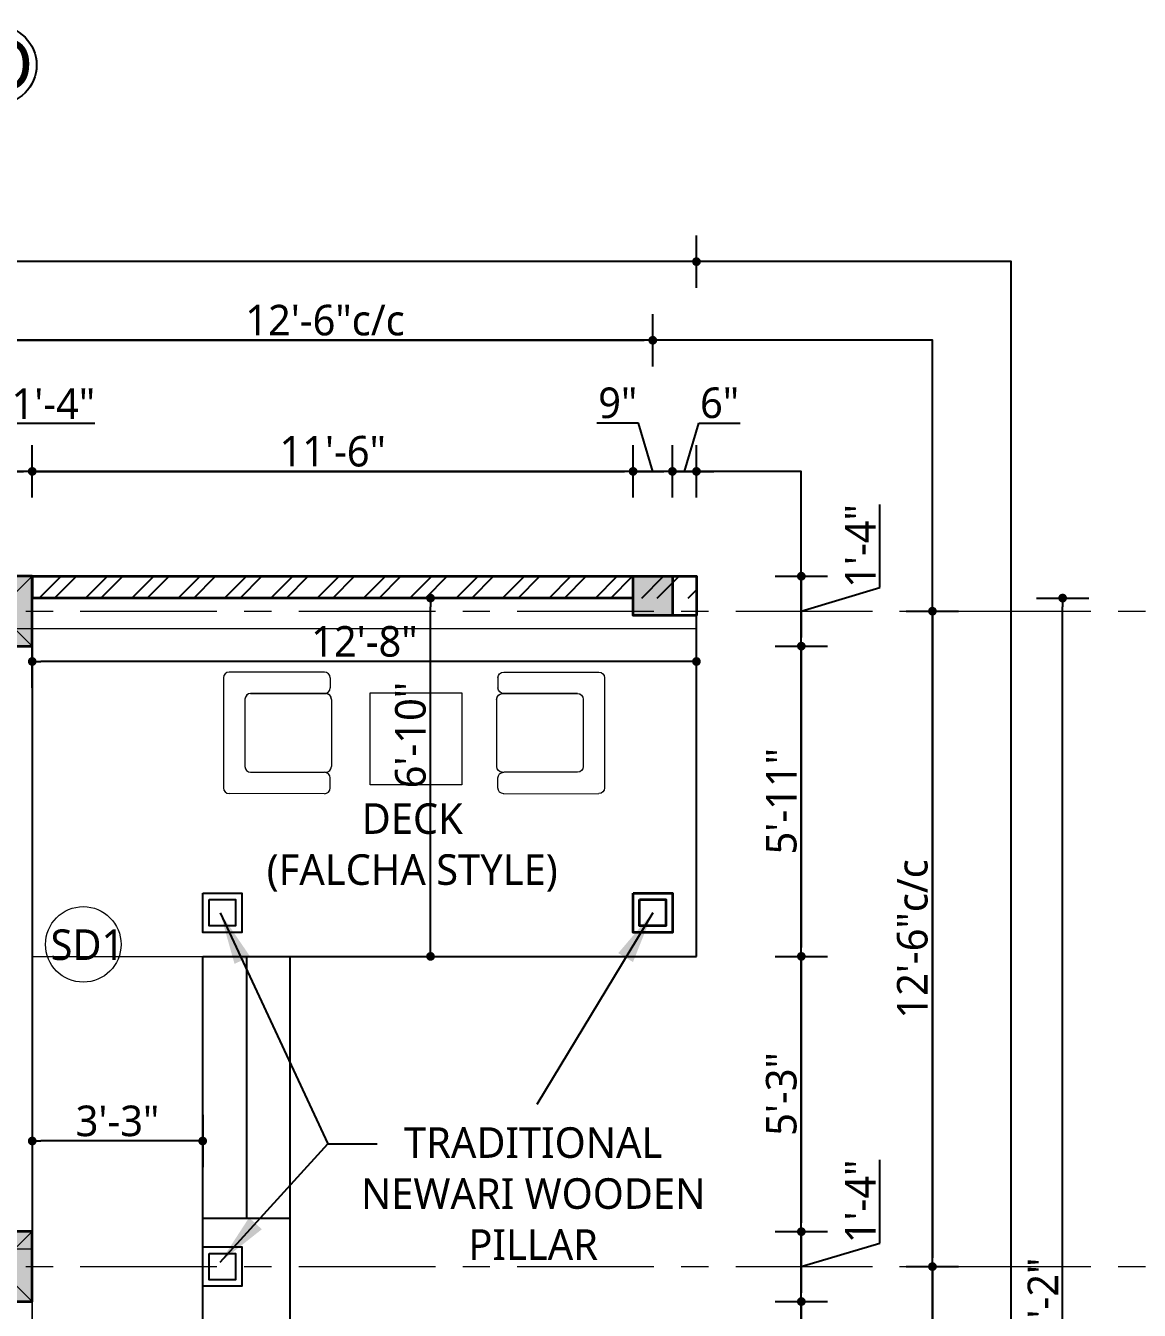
# Model space of a CAD drawing. Header units: inches. Extents: x 17146 to 31738, y -8920 to -2452.
# Drawn here: x 21599.4 to 21854.2, y -5189.5 to -4895.5 of the extents above; entities that cross this region are included whole.
import ezdxf

# ---------------------------------------------------------------- set-up
doc = ezdxf.new("R2010")
doc.units = ezdxf.units.IN
doc.header["$LTSCALE"] = 25
doc.header["$MEASUREMENT"] = 0
doc.header["$PDMODE"] = 3
doc.linetypes.add('CENTER', pattern=[2, 1.25, -0.25, 0.25, -0.25])
doc.layers.get('Defpoints').update_dxf_attribs({"color": 251})
for name, color, linetype in [('A-HATCH', 7, 'Continuous'), ('Text-external', 7, 'Continuous'), ('Text-internal', 7, 'Continuous')]:
    doc.layers.add(name, color=color, linetype=linetype)
for name, color, linetype, lineweight in [('A_Grid Name', 216, 'Continuous', 5), ('Center line', 252, 'CENTER', 20), ('Column', 130, 'Continuous', 35), ('Dim-external', 151, 'Continuous', 9), ('Dim-internal', 150, 'Continuous', 9), ('Furniture', 125, 'Continuous', 20), ('Hatch', 253, 'Continuous', 13), ('Stairs', 134, 'Continuous', 25), ('text window', 212, 'Continuous', 20), ('Wall-Section', 6, 'Continuous', 35)]:
    doc.layers.add(name, color=color, linetype=linetype, lineweight=lineweight)
doc.styles.add('caption 1in-8ft', font='trebuc.ttf', dxfattribs={"height": 12})
doc.styles.add('int text 1in-8ft', font='trebuc.ttf', dxfattribs={"height": 7})
doc.dimstyles.new('dim 1in-8ft', dxfattribs={"dimtxt": 7, "dimasz": 2, "dimexe": 6, "dimexo": 6, "dimgap": 1, "dimtad": 1, "dimdec": 0, "dimzin": 0, "dimdsep": 46, "dimlunit": 4, "dimtxsty": 'int text 1in-8ft', "dimblk": 'DOT', "dimcen": 4, "dimdle": 6, "dimclrt": 7, "dimadec": 0, "dimazin": 0, "dimtfac": 1, "dimtdec": 0, "dimtofl": 0, "dimtmove": 0, "dimatfit": 3, "dimfxl": 6, "dimfxlon": 1, "dimtolj": 1, "dimtzin": 0, "dimarcsym": 0})
doc.dimstyles.new('dim 1in-8ft c-c', dxfattribs={"dimtxt": 7, "dimasz": 2, "dimexe": 6, "dimexo": 6, "dimgap": 1, "dimtad": 1, "dimdec": 0, "dimzin": 0, "dimdsep": 46, "dimlunit": 4, "dimtxsty": 'int text 1in-8ft', "dimblk": 'DOT', "dimcen": 4, "dimdle": 6, "dimclrt": 7, "dimadec": 0, "dimazin": 0, "dimtfac": 1, "dimtdec": 0, "dimtofl": 0, "dimtmove": 0, "dimatfit": 3, "dimfxl": 6, "dimfxlon": 1, "dimtolj": 1, "dimtzin": 0, "dimarcsym": 0})

# ---------------------------------------------------------------- blocks, each defined once
blk = doc.blocks.new('col')
at = {"layer": 'Hatch'}
h = blk.add_hatch(color=256, dxfattribs=at)
h.dxf.hatch_style = 1
h.paths.add_polyline_path([(-8, -8), (8, -8), (8, 8), (-8, 8)])
at = {"layer": 'Column'}
blk.add_lwpolyline([(-8, -8), (8, -8), (8, 8), (-8, 8)], close=True, dxfattribs=at)
at = {"layer": 'Dim-external'}
for p, q in [((-8, 8), (8, -8)), ((8, 8), (-8, -8))]:
    blk.add_line(p, q, dxfattribs=at)
blk = doc.blocks.new('gridd')
at = {"layer": 'Dim-external'}
for p in [(507, 0), (507, -150)]:
    blk.add_blockref('col', p, dxfattribs=at)
blk = doc.blocks.new('sofa_1seater')
for p, q in [((15.4, 0.01), (-15.4, -0.01)), ((-17, -28.25), (-17, -1.61)), ((17, -28.22), (17, -1.59)), ((9.4, -6.01), (-9.4, -6.01)), ((-11, -7.61), (-11, -28.25)), ((11, -7.56), (11, -28.61)), ((11, -7.59), (11, -28.59)), ((11, -28.59), (11, -7.59)), ((-15.4, -29.85), (-12.6, -29.85)), ((9.4, -30.21), (-9.4, -30.21)), ((15.4, -29.82), (12.6, -29.82))]:
    blk.add_line(p, q)
for centre, major_axis, start_param, end_param in [((15.4, -1.59), (-1.13, 1.13), 3.926991, 5.497787), ((-15.4, -1.61), (1.13, 1.13), 0.785398, 2.356194), ((-9.4, -7.61), (1.13, 1.13), 0.785398, 2.356194), ((9.4, -7.59), (-1.13, 1.13), 3.926991, 5.497787), ((9.4, -7.59), (-1.13, 1.13), 3.926991, 5.497787), ((9.4, -7.61), (-1.13, 1.13), 3.926991, 5.497787), ((-15.4, -28.25), (-1.13, 1.13), 0.785398, 2.356194), ((-12.6, -28.25), (1.13, 1.13), 3.926991, 5.497787), ((-9.4, -28.61), (-1.13, 1.13), 0.785398, 2.356194), ((9.4, -28.59), (1.13, 1.13), 3.926991, 5.497787), ((9.4, -28.59), (1.13, 1.13), 3.926991, 5.497787), ((9.4, -28.61), (1.13, 1.13), 3.926991, 5.497787), ((12.6, -28.22), (-1.13, 1.13), 0.785398, 2.356194), ((15.4, -28.22), (1.13, 1.13), 3.926991, 5.497787)]:
    blk.add_ellipse(centre, major_axis=major_axis, ratio=1, start_param=start_param, end_param=end_param)
blk = doc.blocks.new('grid')
at = {"layer": 'Center line'}
for p, q in [((-175, -1), (774, -1)), ((-175, -151), (774, -151))]:
    blk.add_line(p, q, dxfattribs=at)
at = {"layer": 'Text-external'}
blk.add_circle((506, 124), 9, dxfattribs=at)
at = {"layer": 'Text-external', "insert": (502.85, 130.08), "char_height": 12, "width": 130.1671, "attachment_point": 1, "style": 'caption 1in-8ft'}
blk.add_mtext('D', dxfattribs=at)
blk = doc.blocks.new('_Dot')
at = {"color": 0, "linetype": 'ByBlock', "lineweight": -2}
blk.add_line((-0.5, 0), (-1, 0), dxfattribs=at)
at = {"color": 0, "linetype": 'ByBlock', "const_width": 0.5}
blk.add_lwpolyline([(-0.25, 0, 1), (0.25, 0, 1)], format="xyb", close=True, dxfattribs=at)
blk = doc.blocks.new('*D116')
at = {"layer": 'Defpoints', "color": 0, "transparency": 16777216}
for p in [(21600.87, -4997.48), (21584.87, -5021.48), (21600.87, -5021.48)]:
    blk.add_point(p, dxfattribs=at)
at = {"layer": 'Dim-external', "color": 0, "lineweight": -2, "transparency": 16777216}
for p, q in [((21592.87, -4997.48), (21596.17, -4986.48)), ((21596.17, -4986.48), (21615.2, -4986.48)), ((21584.87, -5003.48), (21584.87, -4991.48)), ((21600.87, -5003.48), (21600.87, -4991.48)), ((21586.87, -4997.48), (21598.87, -4997.48))]:
    blk.add_line(p, q, dxfattribs=at)
at = {"layer": 'Dim-external', "color": 0, "lineweight": -2, "transparency": 16777216, "xscale": 2, "yscale": 2, "zscale": 2, "rotation": 180}
blk.add_blockref('_Dot', (21584.87, -4997.48), dxfattribs=at)
at = {"layer": 'Dim-external', "color": 0, "lineweight": -2, "transparency": 16777216, "xscale": 2, "yscale": 2, "zscale": 2}
blk.add_blockref('_Dot', (21600.87, -4997.48), dxfattribs=at)
at = {"layer": 'Dim-external', "color": 7, "transparency": 16777216, "insert": (21605.69, -4981.98), "char_height": 7, "attachment_point": 5, "style": 'int text 1in-8ft'}
blk.add_mtext('\\A1;1\'-4"', dxfattribs=at)
blk = doc.blocks.new('*D117')
at = {"layer": 'Defpoints', "color": 0, "transparency": 16777216}
for p in [(21738.37, -4997.48), (21600.87, -5021.48), (21738.37, -5021.48)]:
    blk.add_point(p, dxfattribs=at)
at = {"layer": 'Dim-external', "color": 0, "lineweight": -2, "transparency": 16777216}
for p, q in [((21600.87, -5003.48), (21600.87, -4991.48)), ((21738.37, -5003.48), (21738.37, -4991.48)), ((21602.87, -4997.48), (21736.37, -4997.48))]:
    blk.add_line(p, q, dxfattribs=at)
at = {"layer": 'Dim-external', "color": 0, "lineweight": -2, "transparency": 16777216, "xscale": 2, "yscale": 2, "zscale": 2, "rotation": 180}
blk.add_blockref('_Dot', (21600.87, -4997.48), dxfattribs=at)
at = {"layer": 'Dim-external', "color": 0, "lineweight": -2, "transparency": 16777216, "xscale": 2, "yscale": 2, "zscale": 2}
blk.add_blockref('_Dot', (21738.37, -4997.48), dxfattribs=at)
at = {"layer": 'Dim-external', "color": 7, "transparency": 16777216, "insert": (21669.62, -4992.91), "char_height": 7, "attachment_point": 5, "style": 'int text 1in-8ft'}
blk.add_mtext('\\A1;11\'-6"', dxfattribs=at)
blk = doc.blocks.new('*D118')
at = {"layer": 'Defpoints', "color": 0, "transparency": 16777216}
for p in [(21747.37, -4997.48), (21738.37, -5021.48), (21747.37, -5021.48)]:
    blk.add_point(p, dxfattribs=at)
at = {"layer": 'Dim-external', "color": 0, "lineweight": -2, "transparency": 16777216}
for p, q in [((21739.59, -4986.41), (21730.11, -4986.41)), ((21742.87, -4997.48), (21739.59, -4986.41)), ((21738.37, -5003.48), (21738.37, -4991.48)), ((21747.37, -5003.48), (21747.37, -4991.48)), ((21740.37, -4997.48), (21745.37, -4997.48))]:
    blk.add_line(p, q, dxfattribs=at)
at = {"layer": 'Dim-external', "color": 0, "lineweight": -2, "transparency": 16777216, "xscale": 2, "yscale": 2, "zscale": 2, "rotation": 180}
blk.add_blockref('_Dot', (21738.37, -4997.48), dxfattribs=at)
at = {"layer": 'Dim-external', "color": 0, "lineweight": -2, "transparency": 16777216, "xscale": 2, "yscale": 2, "zscale": 2}
blk.add_blockref('_Dot', (21747.37, -4997.48), dxfattribs=at)
at = {"layer": 'Dim-external', "color": 7, "transparency": 16777216, "insert": (21734.85, -4981.83), "char_height": 7, "attachment_point": 5, "style": 'int text 1in-8ft'}
blk.add_mtext('\\A1;9"', dxfattribs=at)
blk = doc.blocks.new('*D119')
at = {"layer": 'Defpoints', "color": 0, "transparency": 16777216}
for p in [(21752.87, -4997.48), (21747.37, -5021.48), (21752.87, -5021.48)]:
    blk.add_point(p, dxfattribs=at)
at = {"layer": 'Dim-external', "color": 0, "lineweight": -2, "transparency": 16777216}
for p, q in [((21750.12, -4997.48), (21753.44, -4986.41)), ((21753.44, -4986.41), (21762.87, -4986.41)), ((21747.37, -5003.48), (21747.37, -4991.48)), ((21752.87, -5003.48), (21752.87, -4991.48)), ((21745.37, -4997.48), (21743.37, -4997.48)), ((21747.37, -4997.48), (21752.87, -4997.48)), ((21754.87, -4997.48), (21756.87, -4997.48))]:
    blk.add_line(p, q, dxfattribs=at)
at = {"layer": 'Dim-external', "color": 0, "lineweight": -2, "transparency": 16777216, "xscale": 2, "yscale": 2, "zscale": 2}
blk.add_blockref('_Dot', (21747.37, -4997.48), dxfattribs=at)
at = {"layer": 'Dim-external', "color": 0, "lineweight": -2, "transparency": 16777216, "xscale": 2, "yscale": 2, "zscale": 2, "rotation": 180}
blk.add_blockref('_Dot', (21752.87, -4997.48), dxfattribs=at)
at = {"layer": 'Dim-external', "color": 7, "transparency": 16777216, "insert": (21758.16, -4981.83), "char_height": 7, "attachment_point": 5, "style": 'int text 1in-8ft'}
blk.add_mtext('\\A1;6"', dxfattribs=at)
blk = doc.blocks.new('*D121')
at = {"layer": 'Defpoints', "color": 0, "transparency": 16777216}
for p in [(21049.87, -4949.48), (21049.87, -5021.48), (21752.87, -5021.48)]:
    blk.add_point(p, dxfattribs=at)
at = {"layer": 'Dim-external', "color": 0, "lineweight": -2, "transparency": 16777216}
for p, q in [((21049.87, -4955.48), (21049.87, -4943.48)), ((21752.87, -4955.48), (21752.87, -4943.48)), ((21750.87, -4949.48), (21051.87, -4949.48))]:
    blk.add_line(p, q, dxfattribs=at)
at = {"layer": 'Dim-external', "color": 0, "lineweight": -2, "transparency": 16777216, "xscale": 2, "yscale": 2, "zscale": 2, "rotation": 180}
blk.add_blockref('_Dot', (21049.87, -4949.48), dxfattribs=at)
at = {"layer": 'Dim-external', "color": 0, "lineweight": -2, "transparency": 16777216, "xscale": 2, "yscale": 2, "zscale": 2}
blk.add_blockref('_Dot', (21752.87, -4949.48), dxfattribs=at)
at = {"layer": 'Dim-external', "color": 7, "transparency": 16777216, "insert": (21401.37, -4944.92), "char_height": 7, "attachment_point": 5, "style": 'int text 1in-8ft'}
blk.add_mtext('\\A1;58\'-7"', dxfattribs=at)
blk = doc.blocks.new('*D146')
at = {"layer": 'Defpoints', "color": 0, "transparency": 16777216}
for p in [(21752.87, -5021.48), (21600.87, -5037.48), (21776.87, -5037.48)]:
    blk.add_point(p, dxfattribs=at)
at = {"layer": 'Dim-external', "color": 0, "lineweight": -2, "transparency": 16777216}
for p, q in [((21794.87, -5024.08), (21794.87, -5005.05)), ((21770.87, -5021.48), (21782.87, -5021.48)), ((21776.87, -5023.48), (21776.87, -5035.48)), ((21776.87, -5029.48), (21794.87, -5024.08)), ((21770.87, -5037.48), (21782.87, -5037.48))]:
    blk.add_line(p, q, dxfattribs=at)
at = {"layer": 'Dim-external', "color": 0, "lineweight": -2, "transparency": 16777216, "xscale": 2, "yscale": 2, "zscale": 2}
for p, rotation in [((21776.87, -5021.48), 90), ((21776.87, -5037.48), 270)]:
    blk.add_blockref('_Dot', p, dxfattribs=dict(at, rotation=rotation))
at = {"layer": 'Dim-external', "color": 7, "transparency": 16777216, "insert": (21790.37, -5014.56), "char_height": 7, "attachment_point": 5, "rotation": 90, "style": 'int text 1in-8ft'}
blk.add_mtext('\\A1;1\'-4"', dxfattribs=at)
blk = doc.blocks.new('*D147')
at = {"layer": 'Defpoints', "color": 0, "transparency": 16777216}
for p in [(21600.87, -5037.48), (21752.87, -5108.48), (21776.87, -5108.48)]:
    blk.add_point(p, dxfattribs=at)
at = {"layer": 'Dim-external', "color": 0, "lineweight": -2, "transparency": 16777216}
for p, q in [((21770.87, -5037.48), (21782.87, -5037.48)), ((21776.87, -5039.48), (21776.87, -5106.48)), ((21770.87, -5108.48), (21782.87, -5108.48))]:
    blk.add_line(p, q, dxfattribs=at)
at = {"layer": 'Dim-external', "color": 0, "lineweight": -2, "transparency": 16777216, "xscale": 2, "yscale": 2, "zscale": 2}
for p, rotation in [((21776.87, -5037.48), 90), ((21776.87, -5108.48), 270)]:
    blk.add_blockref('_Dot', p, dxfattribs=dict(at, rotation=rotation))
at = {"layer": 'Dim-external', "color": 7, "transparency": 16777216, "insert": (21772.32, -5072.98), "char_height": 7, "attachment_point": 5, "rotation": 90, "style": 'int text 1in-8ft'}
blk.add_mtext('\\A1;5\'-11"', dxfattribs=at)
blk = doc.blocks.new('*D148')
at = {"layer": 'Defpoints', "color": 0, "transparency": 16777216}
for p in [(21752.87, -5108.48), (21600.87, -5171.48), (21776.87, -5171.48)]:
    blk.add_point(p, dxfattribs=at)
at = {"layer": 'Dim-external', "color": 0, "lineweight": -2, "transparency": 16777216}
for p, q in [((21770.87, -5108.48), (21782.87, -5108.48)), ((21776.87, -5110.48), (21776.87, -5169.48)), ((21770.87, -5171.48), (21782.87, -5171.48))]:
    blk.add_line(p, q, dxfattribs=at)
at = {"layer": 'Dim-external', "color": 0, "lineweight": -2, "transparency": 16777216, "xscale": 2, "yscale": 2, "zscale": 2}
for p, rotation in [((21776.87, -5108.48), 90), ((21776.87, -5171.48), 270)]:
    blk.add_blockref('_Dot', p, dxfattribs=dict(at, rotation=rotation))
at = {"layer": 'Dim-external', "color": 7, "transparency": 16777216, "insert": (21772.31, -5139.98), "char_height": 7, "attachment_point": 5, "rotation": 90, "style": 'int text 1in-8ft'}
blk.add_mtext('\\A1;5\'-3"', dxfattribs=at)
blk = doc.blocks.new('*D149')
at = {"layer": 'Defpoints', "color": 0, "transparency": 16777216}
for p in [(21600.87, -5171.48), (21600.87, -5187.48), (21776.87, -5187.48)]:
    blk.add_point(p, dxfattribs=at)
at = {"layer": 'Dim-external', "color": 0, "lineweight": -2, "transparency": 16777216}
for p, q in [((21794.87, -5174.08), (21794.87, -5155.05)), ((21770.87, -5171.48), (21782.87, -5171.48)), ((21776.87, -5173.48), (21776.87, -5185.48)), ((21776.87, -5179.48), (21794.87, -5174.08)), ((21770.87, -5187.48), (21782.87, -5187.48))]:
    blk.add_line(p, q, dxfattribs=at)
at = {"layer": 'Dim-external', "color": 0, "lineweight": -2, "transparency": 16777216, "xscale": 2, "yscale": 2, "zscale": 2}
for p, rotation in [((21776.87, -5171.48), 90), ((21776.87, -5187.48), 270)]:
    blk.add_blockref('_Dot', p, dxfattribs=dict(at, rotation=rotation))
at = {"layer": 'Dim-external', "color": 7, "transparency": 16777216, "insert": (21790.37, -5164.56), "char_height": 7, "attachment_point": 5, "rotation": 90, "style": 'int text 1in-8ft'}
blk.add_mtext('\\A1;1\'-4"', dxfattribs=at)
blk = doc.blocks.new('*D150')
at = {"layer": 'Defpoints', "color": 0, "transparency": 16777216}
for p in [(21600.87, -5187.48), (21600.87, -5223.48), (21776.87, -5223.48)]:
    blk.add_point(p, dxfattribs=at)
at = {"layer": 'Dim-external', "color": 0, "lineweight": -2, "transparency": 16777216}
for p, q in [((21770.87, -5187.48), (21782.87, -5187.48)), ((21776.87, -5189.48), (21776.87, -5221.48)), ((21770.87, -5223.48), (21782.87, -5223.48))]:
    blk.add_line(p, q, dxfattribs=at)
at = {"layer": 'Dim-external', "color": 0, "lineweight": -2, "transparency": 16777216, "xscale": 2, "yscale": 2, "zscale": 2}
for p, rotation in [((21776.87, -5187.48), 90), ((21776.87, -5223.48), 270)]:
    blk.add_blockref('_Dot', p, dxfattribs=dict(at, rotation=rotation))
at = {"layer": 'Dim-external', "color": 7, "transparency": 16777216, "insert": (21772.31, -5205.48), "char_height": 7, "attachment_point": 5, "rotation": 90, "style": 'int text 1in-8ft'}
blk.add_mtext("\\A1;3'", dxfattribs=at)
blk = doc.blocks.new('*D155')
at = {"layer": 'Defpoints', "color": 0, "transparency": 16777216}
for p in [(21592.87, -5029.48), (21592.87, -5179.48), (21806.87, -5179.48)]:
    blk.add_point(p, dxfattribs=at)
at = {"layer": 'Dim-external', "color": 0, "lineweight": -2, "transparency": 16777216}
for p, q in [((21800.87, -5029.48), (21812.87, -5029.48)), ((21806.87, -5031.48), (21806.87, -5177.48)), ((21800.87, -5179.48), (21812.87, -5179.48))]:
    blk.add_line(p, q, dxfattribs=at)
at = {"layer": 'Dim-external', "color": 0, "lineweight": -2, "transparency": 16777216, "xscale": 2, "yscale": 2, "zscale": 2}
for p, rotation in [((21806.87, -5029.48), 90), ((21806.87, -5179.48), 270)]:
    blk.add_blockref('_Dot', p, dxfattribs=dict(at, rotation=rotation))
at = {"layer": 'Dim-external', "color": 7, "transparency": 16777216, "insert": (21802.3, -5104.48), "char_height": 7, "attachment_point": 5, "rotation": 90, "style": 'int text 1in-8ft'}
blk.add_mtext('\\A1;12\'-6"c/c', dxfattribs=at)
blk = doc.blocks.new('*D156')
at = {"layer": 'Defpoints', "color": 0, "transparency": 16777216}
for p in [(21600.87, -5179.48), (21592.79, -5341.11), (21806.87, -5341.11)]:
    blk.add_point(p, dxfattribs=at)
at = {"layer": 'Dim-external', "color": 0, "lineweight": -2, "transparency": 16777216}
for p, q in [((21800.87, -5179.48), (21812.87, -5179.48)), ((21806.87, -5181.48), (21806.87, -5339.11)), ((21800.87, -5341.11), (21812.87, -5341.11))]:
    blk.add_line(p, q, dxfattribs=at)
at = {"layer": 'Dim-external', "color": 0, "lineweight": -2, "transparency": 16777216, "xscale": 2, "yscale": 2, "zscale": 2}
for p, rotation in [((21806.87, -5179.48), 90), ((21806.87, -5341.11), 270)]:
    blk.add_blockref('_Dot', p, dxfattribs=dict(at, rotation=rotation))
at = {"layer": 'Dim-external', "color": 7, "transparency": 16777216, "insert": (21802.3, -5260.3), "char_height": 7, "attachment_point": 5, "rotation": 90, "style": 'int text 1in-8ft'}
blk.add_mtext('\\A1;13\'-6"c/c', dxfattribs=at)
blk = doc.blocks.new('*D157')
at = {"layer": 'Defpoints', "color": 0, "transparency": 16777216}
for p in [(21678.67, -5026.48), (21836.67, -5026.48), (21630.87, -5352.74)]:
    blk.add_point(p, dxfattribs=at)
at = {"layer": 'Dim-external', "color": 0, "lineweight": -2, "transparency": 16777216}
for p, q in [((21830.67, -5026.48), (21842.67, -5026.48)), ((21836.67, -5350.74), (21836.67, -5028.48)), ((21830.67, -5352.74), (21842.67, -5352.74))]:
    blk.add_line(p, q, dxfattribs=at)
at = {"layer": 'Dim-external', "color": 0, "lineweight": -2, "transparency": 16777216, "xscale": 2, "yscale": 2, "zscale": 2}
for p, rotation in [((21836.67, -5026.48), 90), ((21836.67, -5352.74), 270)]:
    blk.add_blockref('_Dot', p, dxfattribs=dict(at, rotation=rotation))
at = {"layer": 'Dim-external', "color": 7, "transparency": 16777216, "insert": (21832.15, -5189.61), "char_height": 7, "attachment_point": 5, "rotation": 90, "style": 'int text 1in-8ft'}
blk.add_mtext('\\A1;27\'-2"', dxfattribs=at)
blk = doc.blocks.new('*D392')
at = {"layer": 'Defpoints', "color": 0, "transparency": 16777216}
for p in [(21659.87, -5026.48), (21692.02, -5026.48), (21659.87, -5108.48)]:
    blk.add_point(p, dxfattribs=at)
at = {"layer": 'Dim-internal', "color": 0, "lineweight": -2, "transparency": 16777216}
for p, q in [((21686.02, -5026.48), (21698.02, -5026.48)), ((21692.02, -5106.48), (21692.02, -5028.48)), ((21686.02, -5108.48), (21698.02, -5108.48))]:
    blk.add_line(p, q, dxfattribs=at)
at = {"layer": 'Dim-internal', "color": 0, "lineweight": -2, "transparency": 16777216, "xscale": 2, "yscale": 2, "zscale": 2}
for p, rotation in [((21692.02, -5026.48), 90), ((21692.02, -5108.48), 270)]:
    blk.add_blockref('_Dot', p, dxfattribs=dict(at, rotation=rotation))
at = {"layer": 'Dim-internal', "color": 7, "transparency": 16777216, "insert": (21687.45, -5057.84), "char_height": 7, "attachment_point": 5, "rotation": 90, "style": 'int text 1in-8ft'}
blk.add_mtext('\\A1;6\'-10"', dxfattribs=at)
blk = doc.blocks.new('*D393')
at = {"layer": 'Defpoints', "color": 0, "transparency": 16777216}
for p in [(21600.87, -5040.99), (21600.87, -5109.41), (21752.87, -5108.48)]:
    blk.add_point(p, dxfattribs=at)
at = {"layer": 'Dim-internal', "color": 0, "lineweight": -2, "transparency": 16777216}
for p, q in [((21600.87, -5046.99), (21600.87, -5034.99)), ((21752.87, -5046.99), (21752.87, -5034.99)), ((21750.87, -5040.99), (21602.87, -5040.99))]:
    blk.add_line(p, q, dxfattribs=at)
at = {"layer": 'Dim-internal', "color": 0, "lineweight": -2, "transparency": 16777216, "xscale": 2, "yscale": 2, "zscale": 2, "rotation": 180}
blk.add_blockref('_Dot', (21600.87, -5040.99), dxfattribs=at)
at = {"layer": 'Dim-internal', "color": 0, "lineweight": -2, "transparency": 16777216, "xscale": 2, "yscale": 2, "zscale": 2}
blk.add_blockref('_Dot', (21752.87, -5040.99), dxfattribs=at)
at = {"layer": 'Dim-internal', "color": 7, "transparency": 16777216, "insert": (21676.87, -5036.43), "char_height": 7, "attachment_point": 5, "style": 'int text 1in-8ft'}
blk.add_mtext('\\A1;12\'-8"', dxfattribs=at)
blk = doc.blocks.new('*D394')
at = {"layer": 'Defpoints', "color": 0, "transparency": 16777216}
for p in [(21600.87, -5108.48), (21639.87, -5108.48), (21600.87, -5150.73)]:
    blk.add_point(p, dxfattribs=at)
at = {"layer": 'Dim-internal', "color": 0, "lineweight": -2, "transparency": 16777216}
for p, q in [((21600.87, -5144.73), (21600.87, -5156.73)), ((21639.87, -5144.73), (21639.87, -5156.73)), ((21637.87, -5150.73), (21602.87, -5150.73))]:
    blk.add_line(p, q, dxfattribs=at)
at = {"layer": 'Dim-internal', "color": 0, "lineweight": -2, "transparency": 16777216, "xscale": 2, "yscale": 2, "zscale": 2, "rotation": 180}
blk.add_blockref('_Dot', (21600.87, -5150.73), dxfattribs=at)
at = {"layer": 'Dim-internal', "color": 0, "lineweight": -2, "transparency": 16777216, "xscale": 2, "yscale": 2, "zscale": 2}
blk.add_blockref('_Dot', (21639.87, -5150.73), dxfattribs=at)
at = {"layer": 'Dim-internal', "color": 7, "transparency": 16777216, "insert": (21620.37, -5146.17), "char_height": 7, "attachment_point": 5, "style": 'int text 1in-8ft'}
blk.add_mtext('\\A1;3\'-3"', dxfattribs=at)
blk = doc.blocks.new('*D508')
at = {"layer": 'Defpoints', "color": 0, "transparency": 16777216}
for p in [(21742.87, -4967.48), (21742.87, -5025.98), (21592.87, -5029.48)]:
    blk.add_point(p, dxfattribs=at)
at = {"layer": 'Dim-external', "color": 0, "lineweight": -2, "transparency": 16777216}
for p, q in [((21592.87, -4973.48), (21592.87, -4961.48)), ((21742.87, -4973.48), (21742.87, -4961.48)), ((21594.87, -4967.48), (21740.87, -4967.48))]:
    blk.add_line(p, q, dxfattribs=at)
at = {"layer": 'Dim-external', "color": 0, "lineweight": -2, "transparency": 16777216, "xscale": 2, "yscale": 2, "zscale": 2, "rotation": 180}
blk.add_blockref('_Dot', (21592.87, -4967.48), dxfattribs=at)
at = {"layer": 'Dim-external', "color": 0, "lineweight": -2, "transparency": 16777216, "xscale": 2, "yscale": 2, "zscale": 2}
blk.add_blockref('_Dot', (21742.87, -4967.48), dxfattribs=at)
at = {"layer": 'Dim-external', "color": 7, "transparency": 16777216, "insert": (21667.87, -4962.91), "char_height": 7, "attachment_point": 5, "style": 'int text 1in-8ft'}
blk.add_mtext('\\A1;12\'-6"c/c', dxfattribs=at)
blk = doc.blocks.new('BP')
at = {"layer": 'A_Grid Name'}
for p, q in [((673, 0), (-30, 0)), ((521, 0), (521, -328.84)), ((673, -12), (-30, -12)), ((521, -154), (0, -154)), ((521, -166), (0, -166))]:
    blk.add_line(p, q, dxfattribs=at)
blk.add_lwpolyline([(551, -331.26), (551, -317.22), (521, -314.8), (521, -87), (673, -87), (673, 0), (-30, 0), (-30, -14), (0, -14), (0, -272.82), (-30, -270.4), (-30, -284.4)], close=True, dxfattribs=at)

msp = doc.modelspace()

# ---------------------------------------------------------------- hatches: boundary and pattern name
at = {"layer": 'A-HATCH'}
h = msp.add_hatch(dxfattribs=at)
h.set_pattern_fill('ANSI32', color=256, scale=20)
h.set_pattern_definition([(45, (21802.997, -5239.595), (-5.3033, 5.3033), []), (45, (21806.5325, -5239.595), (-5.3033, 5.3033), [])])
h.paths.add_polyline_path([(21586.87, -5021.48), (21586.87, -5026.48), (21432.87, -5026.48), (21432.87, -5021.48)])
h.paths.add_polyline_path([(21261.87, -5030.48), (21261.87, -5021.48), (21418.87, -5021.48), (21418.87, -5030.48)])
h.paths.add_polyline_path([(21600.87, -5021.48), (21752.87, -5021.48), (21752.87, -5026.48), (21600.87, -5026.48)])
h = msp.add_hatch(color=256, dxfattribs=at)
h.dxf.hatch_style = 1
h.paths.add_polyline_path([(21738.37, -5021.48), (21747.37, -5021.48), (21747.37, -5030.48), (21738.37, -5030.48)])

# ---------------------------------------------------------------- linework, layer by layer
at = {"layer": 'Column'}
for points in [[(21738.37, -5021.48), (21747.37, -5021.48), (21747.37, -5030.48), (21738.37, -5030.48), (21738.37, -5021.48)], [(21738.37, -5093.98), (21747.37, -5093.98), (21747.37, -5102.98), (21738.37, -5102.98), (21738.37, -5093.98)]]:
    msp.add_lwpolyline(points, dxfattribs=at)
msp.add_lwpolyline([(21739.87, -5095.48), (21745.87, -5095.48), (21745.87, -5101.48), (21739.87, -5101.48)], close=True, dxfattribs=at)
at = {"layer": 'Defpoints'}
for points in [[(20947.87, -4949.48), (20947.87, -5371.93), (21824.87, -5440.5), (21824.87, -4949.48)], [(20965.87, -4967.48), (20965.87, -5355.28), (21806.87, -5421.03), (21806.87, -4967.48)]]:
    msp.add_lwpolyline(points, close=True, dxfattribs=at)
msp.add_lwpolyline([(20995.87, -4997.48), (20995.87, -5327.54), (21776.87, -5388.6), (21776.87, -4997.48), (20995.87, -4997.48)], dxfattribs=at)
at = {"layer": 'Furniture'}
msp.add_lwpolyline([(21678.2, -5069.2), (21678.2, -5048.2), (21699.2, -5048.2), (21699.2, -5069.2), (21678.2, -5069.2)], dxfattribs=at)
at = {"layer": 'Stairs'}
for p, q in [((21752.87, -5108.48), (21752.87, -5030.48)), ((21600.87, -5037.48), (21600.87, -5171.48)), ((21639.87, -5108.48), (21752.87, -5108.48)), ((21639.87, -5304.48), (21639.87, -5108.48)), ((21649.87, -5108.48), (21649.87, -5168.48)), ((21659.87, -5355.08), (21659.87, -5108.48)), ((21659.87, -5168.48), (21639.87, -5168.48))]:
    msp.add_line(p, q, dxfattribs=at)
for points in [[(21639.87, -5093.98), (21648.87, -5093.98), (21648.87, -5102.98), (21639.87, -5102.98)], [(21641.37, -5095.48), (21647.37, -5095.48), (21647.37, -5101.48), (21641.37, -5101.48)], [(21639.87, -5174.98), (21648.87, -5174.98), (21648.87, -5183.98), (21639.87, -5183.98)], [(21641.37, -5176.48), (21647.37, -5176.48), (21647.37, -5182.48), (21641.37, -5182.48)]]:
    msp.add_lwpolyline(points, close=True, dxfattribs=at)
at = {"layer": 'text window', "ltscale": 15}
msp.add_circle((21612.55, -5105.73), 8.64, dxfattribs=at)
at = {"layer": 'Wall-Section'}
msp.add_line((21600.87, -5021.48), (21600.87, -5026.48), dxfattribs=at)
for points in [[(21738.37, -5026.48), (21600.87, -5026.48), (21600.87, -5021.48), (21752.87, -5021.48), (21752.87, -5030.48)], [(21752.87, -5030.48), (21752.87, -5030.48), (21747.37, -5030.48)]]:
    msp.add_lwpolyline(points, dxfattribs=at)

# ---------------------------------------------------------------- block references
at = {"layer": 'A_Grid Name'}
msp.add_blockref('BP', (21079.87, -5021.48), dxfattribs=at)
at = {"layer": 'Column'}
for name, p in [('grid', (21086.87, -5028.48)), ('gridd', (21085.87, -5029.48))]:
    msp.add_blockref(name, p, dxfattribs=at)
at = {"layer": 'Furniture', "yscale": 0.8181818181803431, "zscale": 0.8181818181803431}
for p, xscale, rotation in [((21644.63, -5057.32), 0.8181818181803431, 89.94874357294569), ((21731.86, -5057.32), -0.8181818181803431, 270.0512564270542)]:
    msp.add_blockref('sofa_1seater', p, dxfattribs=dict(at, xscale=xscale, rotation=rotation))

# ---------------------------------------------------------------- texts
at = {"layer": 'text window', "ltscale": 15, "insert": (21605.06, -5102.31), "char_height": 7, "attachment_point": 1, "style": 'int text 1in-8ft'}
msp.add_mtext_dynamic_manual_height_columns('SD1', width=16.2552, gutter_width=1, heights=[0], dxfattribs=at)
at = {"layer": 'Text-internal', "char_height": 7, "width": 80.332, "attachment_point": 1, "style": 'int text 1in-8ft'}
for s, insert in [('\\pxqc;{\\C0;DECK\\P(FALCHA STYLE)}', (21647.66, -5073.44)), ('\\pxqc;{\\C0;TRADITIONAL NEWARI WOODEN PILLAR}', (21675.34, -5147.59))]:
    msp.add_mtext(s, dxfattribs=dict(at, insert=insert))

# ---------------------------------------------------------------- dimensions: what is measured, and where the dimension line sits
at = {"layer": 'Dim-external'}
dim = msp.add_linear_dim(base=(21049.87, -4949.48), p1=(21752.87, -5021.48), p2=(21049.87, -5021.48), dimstyle='dim 1in-8ft', dxfattribs=at)
dim.commit()
dim.dimension.update_dxf_attribs({"geometry": '*D121', "text_midpoint": (21401.37, -4944.92)})
for base, p1, p2, dimstyle, override, picture, middle in [((21742.87, -4967.48), (21592.87, -5029.48), (21742.87, -5025.98), 'dim 1in-8ft c-c', {"dimpost": 'c/c', "dimtmove": 1}, '*D508', (21667.87, -4962.91)), ((21600.87, -4997.48), (21584.87, -5021.48), (21600.87, -5021.48), 'dim 1in-8ft', {"dimtmove": 1}, '*D116', (21597.17, -4981.98)), ((21752.86999936, -4997.47956904), (21747.36999936, -5021.47956904), (21752.86999936, -5021.47956904), 'dim 1in-8ft', {"dimtmove": 1}, '*D119', (21754.44191855, -4981.8334411)), ((21738.36999936, -4997.47956904), (21600.86999936, -5021.47956904), (21738.36999936, -5021.47956904), 'dim 1in-8ft', {"dimtmove": 1}, '*D117', (21669.61999936, -4992.90650507))]:
    dim = msp.add_linear_dim(base=base, p1=p1, p2=p2, dimstyle=dimstyle, override=override, dxfattribs=at)
    dim.commit()
    dim.dimension.update_dxf_attribs({"geometry": picture, "text_midpoint": middle})
dim = msp.add_linear_dim(base=(21747.37, -4997.48), p1=(21738.37, -5021.48), p2=(21747.37, -5021.48), dimstyle='dim 1in-8ft', override={"dimtmove": 1}, dxfattribs=at)
dim.commit()
dim.dimension.update_dxf_attribs({"geometry": '*D118', "text_midpoint": (21738.59, -4986.41), "dimtype": 160})
for base, p1, p2, dimstyle, override, picture, middle in [((21776.87, -5037.48), (21752.87, -5021.48), (21600.87, -5037.48), 'dim 1in-8ft', {"dimtmove": 1}, '*D146', (21790.37, -5023.08)), ((21806.87, -5179.48), (21592.87, -5029.48), (21592.87, -5179.48), 'dim 1in-8ft c-c', {"dimpost": 'c/c'}, '*D155', (21802.3, -5104.48)), ((21776.87, -5108.48), (21600.87, -5037.48), (21752.87, -5108.48), 'dim 1in-8ft', {"dimtmove": 1}, '*D147', (21772.32, -5072.98)), ((21776.87, -5171.48), (21752.87, -5108.48), (21600.87, -5171.48), 'dim 1in-8ft', {"dimtmove": 1}, '*D148', (21772.31, -5139.98)), ((21776.87, -5187.48), (21600.87, -5171.48), (21600.87, -5187.48), 'dim 1in-8ft', {"dimtmove": 1}, '*D149', (21790.37, -5173.08)), ((21806.87, -5341.11), (21600.87, -5179.48), (21592.79, -5341.11), 'dim 1in-8ft c-c', {"dimpost": 'c/c'}, '*D156', (21802.3, -5260.3)), ((21776.87, -5223.48), (21600.87, -5187.48), (21600.87, -5223.48), 'dim 1in-8ft', {"dimtmove": 1}, '*D150', (21772.31, -5205.48))]:
    dim = msp.add_linear_dim(base=base, p1=p1, p2=p2, angle=90, dimstyle=dimstyle, override=override, dxfattribs=at)
    dim.commit()
    dim.dimension.update_dxf_attribs({"geometry": picture, "text_midpoint": middle})
dim = msp.add_linear_dim(base=(21836.67, -5026.48), p1=(21630.87, -5352.74), p2=(21678.67, -5026.48), angle=90, dimstyle='dim 1in-8ft', dxfattribs=at)
dim.commit()
dim.dimension.update_dxf_attribs({"geometry": '*D157', "text_midpoint": (21832.15, -5189.61)})
at = {"layer": 'Dim-internal'}
dim = msp.add_linear_dim(base=(21692.02, -5026.48), p1=(21659.87, -5108.48), p2=(21659.87, -5026.48), angle=90, dimstyle='dim 1in-8ft', dxfattribs=at)
dim.commit()
dim.dimension.update_dxf_attribs({"geometry": '*D392', "text_midpoint": (21692.02, -5057.84), "dimtype": 160})
for base, p1, p2, picture, middle in [((21600.87, -5040.99), (21752.87, -5108.48), (21600.87, -5109.41), '*D393', (21676.87, -5036.43)), ((21600.87, -5150.73), (21639.87, -5108.48), (21600.87, -5108.48), '*D394', (21620.37, -5146.17))]:
    dim = msp.add_linear_dim(base=base, p1=p1, p2=p2, dimstyle='dim 1in-8ft', dxfattribs=at)
    dim.commit()
    dim.dimension.update_dxf_attribs({"geometry": picture, "text_midpoint": middle})

# ---------------------------------------------------------------- leaders
at = {"layer": 'Hatch'}
for points in [[(21643.87, -5098.48), (21668.55, -5151.37), (21679.83, -5151.37)], [(21742.87, -5098.48), (21716.32, -5142.41)], [(21643.87, -5178.48), (21668.55, -5151.37), (21679.83, -5151.37)]]:
    msp.add_leader(points, dimstyle='dim 1in-8ft', override={"dimasz": 12, "dimtad": 0}, dxfattribs=at)

doc.saveas('drawing.dxf')
